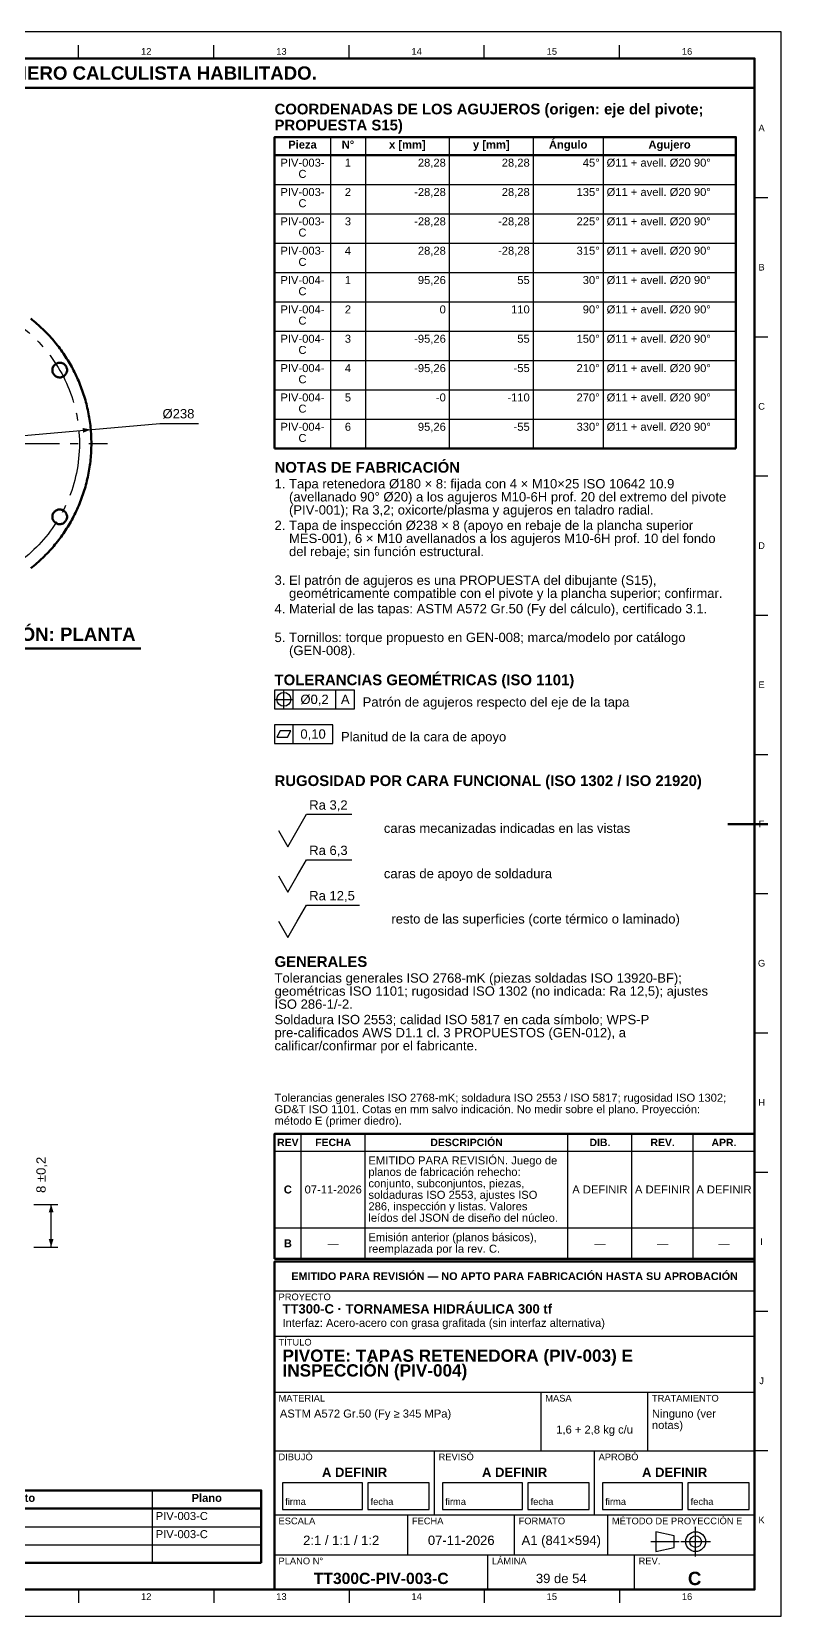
# Model space of a CAD drawing. Header units: millimetres. Extents: x 0 to 841, y 0 to 594.
# Drawn here: x 560 to 841, y 0 to 594 of the extents above; entities that cross this region are included whole.
import ezdxf
from ezdxf.enums import TextEntityAlignment as Align

# ---------------------------------------------------------------- set-up
doc = ezdxf.new("R2010")
doc.units = ezdxf.units.MM
doc.linetypes.add('EJE', pattern=[31, 20, -4, 3, -4])
for name, color, linetype, lineweight in [('COTA', 7, 'CONTINUOUS', 25), ('EJE', 7, 'EJE', 25), ('FINA', 7, 'CONTINUOUS', 25), ('MARCO', 7, 'CONTINUOUS', 70), ('TXT', 7, 'CONTINUOUS', 25), ('VIS', 7, 'CONTINUOUS', 50)]:
    doc.layers.add(name, color=color, linetype=linetype, lineweight=lineweight)
doc.styles.add('STD', font='LiberationSans-Regular.ttf')
doc.styles.add('STDB', font='LiberationSans-Bold.ttf')

msp = doc.modelspace()

# ---------------------------------------------------------------- linework, layer by layer
at = {"layer": 'COTA'}
for p, q in [((463.56, 434.46), (608.01, 447.1)), ((608.01, 447.1), (622.46, 447.1)), ((654.5, 340.13), (654.5, 347.33)), ((658, 340.23), (658, 347.23)), ((674.03, 340.23), (674.03, 347.23)), ((650.9, 343.73), (658.1, 343.73)), ((658, 327.23), (658, 334.23)), ((560.75, 154.42), (569.75, 154.42)), ((567.25, 138.42), (567.25, 154.42)), ((560.75, 138.42), (569.75, 138.42))]:
    msp.add_line(p, q, dxfattribs=at)
for points in [[(651, 340.23), (681.03, 340.23), (681.03, 347.23), (651, 347.23)], [(651, 327.23), (672.9, 327.23), (672.9, 334.23), (651, 334.23)], [(651.9, 329.53), (655.9, 329.53), (657.1, 331.93), (653.1, 331.93)]]:
    msp.add_lwpolyline(points, close=True, dxfattribs=at)
for points in [[(659.5, 294.53), (663, 300.63), (679.99, 300.63)], [(652.5, 294.53), (656, 288.43), (659.5, 294.53)], [(659.5, 277.53), (663, 283.63), (679.99, 283.63)], [(652.5, 277.53), (656, 271.43), (659.5, 277.53)], [(659.5, 260.53), (663, 266.63), (682.82, 266.63)], [(652.5, 260.53), (656, 254.43), (659.5, 260.53)]]:
    msp.add_lwpolyline(points, dxfattribs=at)
msp.add_circle((654.5, 343.73), 2.6, dxfattribs=at)
for points in [[(582.11, 444.84), (579.04, 445.47), (579.2, 443.68)], [(567.25, 154.42), (566.35, 151.42), (568.15, 151.42)], [(567.25, 138.42), (568.15, 141.42), (566.35, 141.42)]]:
    msp.add_solid(points, dxfattribs=at)
at = {"layer": 'EJE'}
for p, q in [((457.34, 439.65), (588.34, 439.65)), ((808.88, 22.42), (808.88, 33.58)), ((792.14, 28), (802.68, 28)), ((803.3, 28), (814.46, 28))]:
    msp.add_line(p, q, dxfattribs=at)
msp.add_circle((522.84, 439.65), 55, dxfattribs=at)
at = {"layer": 'FINA'}
for p, q in [((577.56, 584), (577.56, 589)), ((628.25, 584), (628.25, 589)), ((678.94, 584), (678.94, 589)), ((729.62, 584), (729.62, 589)), ((780.31, 584), (780.31, 589)), ((671.97, 554.5), (671.97, 437.7)), ((685.08, 554.5), (685.08, 437.7)), ((716.53, 554.5), (716.53, 437.7)), ((747.98, 554.5), (747.98, 437.7)), ((774.2, 554.5), (774.2, 437.7)), ((651, 547.7), (824, 547.7)), ((651, 536.7), (824, 536.7)), ((831, 531.82), (836, 531.82)), ((651, 525.7), (824, 525.7)), ((651, 514.7), (824, 514.7)), ((651, 503.7), (824, 503.7)), ((651, 492.7), (824, 492.7)), ((651, 481.7), (824, 481.7)), ((831, 479.64), (836, 479.64)), ((651, 470.7), (824, 470.7)), ((651, 459.7), (824, 459.7)), ((651, 448.7), (824, 448.7)), ((831, 427.45), (836, 427.45)), ((831, 375.27), (836, 375.27)), ((831, 323.09), (836, 323.09)), ((831, 270.91), (836, 270.91)), ((831, 218.73), (836, 218.73)), ((661, 134), (661, 180.9)), ((685, 134), (685, 180.9)), ((761, 134), (761, 180.9)), ((785, 134), (785, 180.9)), ((808, 134), (808, 180.9)), ((651, 174.4), (831, 174.4)), ((831, 166.55), (836, 166.55)), ((651, 145.6), (831, 145.6)), ((651, 134), (831, 134)), ((651, 133), (831, 133)), ((651, 122), (831, 122)), ((831, 114.36), (836, 114.36)), ((651, 105), (831, 105)), ((651, 84), (831, 84)), ((751, 62), (751, 84)), ((791, 62), (791, 84)), ((651, 62), (831, 62)), ((711, 38), (711, 62)), ((771, 38), (771, 62)), ((831, 62.18), (836, 62.18)), ((605.16, 47.2), (605.16, 20)), ((25, 40.4), (646, 40.4)), ((651, 38), (831, 38)), ((701, 23), (701, 38)), ((741, 23), (741, 38)), ((776, 23), (776, 38)), ((25, 33.6), (646, 33.6)), ((25, 26.8), (646, 26.8)), ((651, 23), (831, 23)), ((731, 10), (731, 23)), ((786, 10), (786, 23)), ((577.56, 10), (577.56, 5)), ((628.25, 10), (628.25, 5)), ((678.94, 10), (678.94, 5)), ((729.62, 10), (729.62, 5)), ((780.31, 10), (780.31, 5))]:
    msp.add_line(p, q, dxfattribs=at)
for points in [[(0, 0), (841, 0), (841, 594), (0, 594)], [(654, 40), (684, 40), (684, 50), (654, 50)], [(686, 40), (709, 40), (709, 50), (686, 50)], [(714, 40), (744, 40), (744, 50), (714, 50)], [(746, 40), (769, 40), (769, 50), (746, 50)], [(774, 40), (804, 40), (804, 50), (774, 50)], [(806, 40), (829, 40), (829, 50), (806, 50)], [(794, 24.28), (800.82, 25.83), (800.82, 30.17), (794, 31.72)]]:
    msp.add_lwpolyline(points, close=True, dxfattribs=at)
for radius in [3.72, 2.17]:
    msp.add_circle((808.88, 28), radius, dxfattribs=at)
at = {"layer": 'MARCO'}
msp.add_line((836, 297), (821, 297), dxfattribs=at)
for points in [[(20, 10), (831, 10), (831, 584), (20, 584)], [(20, 573), (831, 573), (831, 584), (20, 584)], [(651, 134), (831, 134), (831, 180.9), (651, 180.9)], [(651, 10), (831, 10), (831, 133), (651, 133)]]:
    msp.add_lwpolyline(points, close=True, dxfattribs=at)
at = {"layer": 'VIS'}
for p, q in [((651, 554.5), (651, 437.7)), ((824, 554.5), (824, 437.7)), ((651, 437.7), (824, 437.7)), ((444.84, 362.75), (600.84, 362.75)), ((646, 47.2), (646, 20)), ((25, 20), (646, 20))]:
    msp.add_line(p, q, dxfattribs=at)
for points in [[(651, 547.7), (824, 547.7), (824, 554.5), (651, 554.5)], [(25, 40.4), (646, 40.4), (646, 47.2), (25, 47.2)]]:
    msp.add_lwpolyline(points, close=True, dxfattribs=at)
for points in [[(582.34, 439.65), (582.33, 440.4), (582.32, 441.15), (582.29, 441.89), (582.26, 442.64), (582.22, 443.39), (582.17, 444.13), (582.11, 444.88), (582.04, 445.62), (581.96, 446.36), (581.87, 447.11), (581.77, 447.85), (581.66, 448.59), (581.54, 449.33), (581.42, 450.06), (581.28, 450.8), (581.14, 451.53), (580.98, 452.26), (580.82, 452.99), (580.65, 453.72), (580.47, 454.45), (580.28, 455.17), (580.08, 455.89), (579.87, 456.61), (579.65, 457.32), (579.42, 458.04), (579.19, 458.75), (578.94, 459.45), (578.69, 460.16), (578.43, 460.86), (578.16, 461.55), (577.88, 462.25), (577.59, 462.94), (577.29, 463.62), (576.99, 464.31), (576.67, 464.98), (576.35, 465.66), (576.02, 466.33), (575.68, 466.99), (575.33, 467.66), (574.98, 468.31), (574.61, 468.97), (574.24, 469.62), (573.86, 470.26), (573.47, 470.9), (573.07, 471.53), (572.67, 472.16), (572.26, 472.78), (571.84, 473.4), (571.41, 474.02), (570.97, 474.62), (570.53, 475.23), (570.08, 475.82), (569.62, 476.41), (569.16, 477), (568.68, 477.58), (568.2, 478.15), (567.71, 478.72), (567.22, 479.28), (566.72, 479.83), (566.21, 480.38), (565.7, 480.92), (565.17, 481.46), (564.64, 481.99), (564.11, 482.51), (563.57, 483.02), (563.02, 483.53), (562.46, 484.03), (561.9, 484.53), (561.34, 485.02), (560.76, 485.5), (560.18, 485.97), (559.6, 486.43)], [(573.22, 467.15), (573.2, 466.85), (573.15, 466.55), (573.07, 466.26), (572.96, 465.98), (572.81, 465.71), (572.64, 465.46), (572.44, 465.23), (572.22, 465.03), (571.97, 464.85), (571.71, 464.7), (571.43, 464.57), (571.14, 464.48), (570.85, 464.43), (570.54, 464.4), (570.24, 464.41), (569.94, 464.45), (569.65, 464.53), (569.36, 464.63), (569.09, 464.77), (568.84, 464.93), (568.61, 465.13), (568.39, 465.34), (568.21, 465.58), (568.05, 465.84), (567.92, 466.11), (567.82, 466.4), (567.76, 466.7), (567.72, 467), (567.72, 467.3), (567.76, 467.6), (567.82, 467.9), (567.92, 468.18), (568.05, 468.46), (568.21, 468.72), (568.39, 468.96), (568.61, 469.17), (568.84, 469.37), (569.09, 469.53), (569.36, 469.67), (569.65, 469.77), (569.94, 469.85), (570.24, 469.89), (570.54, 469.9), (570.85, 469.87), (571.14, 469.82), (571.43, 469.73), (571.71, 469.6), (571.97, 469.45), (572.22, 469.27), (572.44, 469.07), (572.64, 468.84), (572.81, 468.59), (572.96, 468.32), (573.07, 468.04), (573.15, 467.75), (573.2, 467.45), (573.22, 467.15)], [(559.6, 392.87), (560.18, 393.33), (560.76, 393.8), (561.34, 394.28), (561.9, 394.77), (562.46, 395.27), (563.02, 395.77), (563.57, 396.28), (564.11, 396.79), (564.64, 397.31), (565.17, 397.84), (565.7, 398.38), (566.21, 398.92), (566.72, 399.47), (567.22, 400.02), (567.71, 400.58), (568.2, 401.15), (568.68, 401.72), (569.16, 402.3), (569.62, 402.89), (570.08, 403.48), (570.53, 404.07), (570.97, 404.68), (571.41, 405.28), (571.84, 405.9), (572.26, 406.52), (572.67, 407.14), (573.07, 407.77), (573.47, 408.4), (573.86, 409.04), (574.24, 409.68), (574.61, 410.33), (574.98, 410.99), (575.33, 411.64), (575.68, 412.3), (576.02, 412.97), (576.35, 413.64), (576.67, 414.32), (576.99, 414.99), (577.29, 415.68), (577.59, 416.36), (577.88, 417.05), (578.16, 417.75), (578.43, 418.44), (578.69, 419.14), (578.94, 419.85), (579.19, 420.55), (579.42, 421.26), (579.65, 421.98), (579.87, 422.69), (580.08, 423.41), (580.28, 424.13), (580.47, 424.85), (580.65, 425.58), (580.82, 426.31), (580.98, 427.04), (581.14, 427.77), (581.28, 428.5), (581.42, 429.24), (581.54, 429.97), (581.66, 430.71), (581.77, 431.45), (581.87, 432.19), (581.96, 432.93), (582.04, 433.68), (582.11, 434.42), (582.17, 435.17), (582.22, 435.91), (582.26, 436.66), (582.29, 437.41), (582.32, 438.15), (582.33, 438.9), (582.34, 439.65)], [(573.22, 412.15), (573.2, 411.85), (573.15, 411.55), (573.07, 411.26), (572.96, 410.98), (572.81, 410.71), (572.64, 410.46), (572.44, 410.23), (572.22, 410.03), (571.97, 409.85), (571.71, 409.7), (571.43, 409.57), (571.14, 409.48), (570.85, 409.43), (570.54, 409.4), (570.24, 409.41), (569.94, 409.45), (569.65, 409.53), (569.36, 409.63), (569.09, 409.77), (568.84, 409.93), (568.61, 410.13), (568.39, 410.34), (568.21, 410.58), (568.05, 410.84), (567.92, 411.11), (567.82, 411.4), (567.76, 411.7), (567.72, 412), (567.72, 412.3), (567.76, 412.6), (567.82, 412.9), (567.92, 413.18), (568.05, 413.46), (568.21, 413.72), (568.39, 413.96), (568.61, 414.17), (568.84, 414.37), (569.09, 414.53), (569.36, 414.67), (569.65, 414.77), (569.94, 414.85), (570.24, 414.89), (570.54, 414.9), (570.85, 414.87), (571.14, 414.82), (571.43, 414.73), (571.71, 414.6), (571.97, 414.45), (572.22, 414.27), (572.44, 414.07), (572.64, 413.84), (572.81, 413.59), (572.96, 413.32), (573.07, 413.04), (573.15, 412.75), (573.2, 412.45), (573.22, 412.15)]]:
    msp.add_lwpolyline(points, dxfattribs=at)

# ---------------------------------------------------------------- texts
at = {"layer": 'TXT'}
for s, height, style, p in [('ESTOS PLANOS NO SON VÁLIDOS PARA FABRICACIÓN HASTA SU REVISIÓN Y APROBACIÓN POR UN INGENIERO CALCULISTA HABILITADO.', 5, 'STDB', (425.5, 578.5)), ('12', 2.5, 'STD', (602.91, 586.6)), ('13', 2.5, 'STD', (653.59, 586.6)), ('14', 2.5, 'STD', (704.28, 586.6)), ('15', 2.5, 'STD', (754.97, 586.6)), ('16', 2.5, 'STD', (805.66, 586.6)), ('A', 2.5, 'STD', (833.6, 557.91)), ('Pieza', 3, 'STDB', (661.48, 551.7)), ('N°', 3, 'STDB', (678.52, 551.7)), ('x [mm]', 3, 'STDB', (700.8, 551.7)), ('y [mm]', 3, 'STDB', (732.26, 551.7)), ('Ángulo', 3, 'STDB', (761.09, 551.7)), ('Agujero', 3, 'STDB', (799.1, 551.7)), ('PIV-003-', 3, 'STD', (661.48, 544.9)), ('C', 3, 'STD', (661.48, 540.7)), ('1', 3, 'STD', (678.52, 544.9)), ('PIV-003-', 3, 'STD', (661.48, 533.9)), ('2', 3, 'STD', (678.52, 533.9)), ('C', 3, 'STD', (661.48, 529.7)), ('PIV-003-', 3, 'STD', (661.48, 522.9)), ('3', 3, 'STD', (678.52, 522.9)), ('C', 3, 'STD', (661.48, 518.7)), ('PIV-003-', 3, 'STD', (661.48, 511.9)), ('4', 3, 'STD', (678.52, 511.9)), ('C', 3, 'STD', (661.48, 507.7)), ('B', 2.5, 'STD', (833.6, 505.73)), ('PIV-004-', 3, 'STD', (661.48, 500.9)), ('1', 3, 'STD', (678.52, 500.9)), ('C', 3, 'STD', (661.48, 496.7)), ('PIV-004-', 3, 'STD', (661.48, 489.9)), ('C', 3, 'STD', (661.48, 485.7)), ('2', 3, 'STD', (678.52, 489.9)), ('PIV-004-', 3, 'STD', (661.48, 478.9)), ('C', 3, 'STD', (661.48, 474.7)), ('3', 3, 'STD', (678.52, 478.9)), ('PIV-004-', 3, 'STD', (661.48, 467.9)), ('4', 3, 'STD', (678.52, 467.9)), ('C', 3, 'STD', (661.48, 463.7)), ('PIV-004-', 3, 'STD', (661.48, 456.9)), ('5', 3, 'STD', (678.52, 456.9)), ('C', 3, 'STD', (661.48, 452.7)), ('C', 2.5, 'STD', (833.6, 453.55)), ('PIV-004-', 3, 'STD', (661.48, 445.9)), ('6', 3, 'STD', (678.52, 445.9)), ('C', 3, 'STD', (661.48, 441.7)), ('D', 2.5, 'STD', (833.6, 401.36)), ('Ø0,2', 3.5, 'STD', (666.01, 343.73)), ('A', 3.5, 'STD', (677.53, 343.73)), ('E', 2.5, 'STD', (833.6, 349.18)), ('0,10', 3.5, 'STD', (665.45, 330.73)), ('F', 2.5, 'STD', (833.6, 297)), ('G', 2.5, 'STD', (833.6, 244.82)), ('H', 2.5, 'STD', (833.6, 192.64)), ('REV', 2.8, 'STDB', (656, 177.65)), ('FECHA', 2.8, 'STDB', (673, 177.65)), ('DESCRIPCIÓN', 2.8, 'STDB', (723, 177.65)), ('DIB.', 2.8, 'STDB', (773, 177.65)), ('REV.', 2.8, 'STDB', (796.5, 177.65)), ('APR.', 2.8, 'STDB', (819.5, 177.65)), ('C', 3, 'STDB', (656, 160)), ('07-11-2026', 3, 'STD', (673, 160)), ('A DEFINIR', 3, 'STD', (773, 160)), ('A DEFINIR', 3, 'STD', (796.5, 160)), ('A DEFINIR', 3, 'STD', (819.5, 160)), ('B', 3, 'STDB', (656, 139.8)), ('—', 3, 'STD', (673, 139.8)), ('—', 3, 'STD', (773, 139.8)), ('—', 3, 'STD', (796.5, 139.8)), ('—', 3, 'STD', (819.5, 139.8)), ('I', 2.5, 'STD', (833.6, 140.45)), ('EMITIDO PARA REVISIÓN — NO APTO PARA FABRICACIÓN HASTA SU APROBACIÓN', 2.9, 'STDB', (741, 127.5)), ('J', 2.5, 'STD', (833.6, 88.27)), ('1,6 + 2,8 kg c/u', 3, 'STD', (771, 70)), ('A DEFINIR', 3.5, 'STDB', (681, 54)), ('A DEFINIR', 3.5, 'STDB', (741, 54)), ('A DEFINIR', 3.5, 'STDB', (801, 54)), ('Observaciones / tratamiento', 3, 'STDB', (533.09, 44.4)), ('Plano', 3, 'STDB', (625.58, 44.4)), ('K', 2.5, 'STD', (833.6, 36.09)), ('2:1 / 1:1 / 1:2', 3.5, 'STD', (676, 28.5)), ('07-11-2026', 3.5, 'STD', (721, 28.5)), ('A1 (841×594)', 3.5, 'STD', (758.5, 28.5)), ('TT300C-PIV-003-C', 4.2, 'STDB', (691, 14.2)), ('39 de 54', 3.5, 'STD', (758.5, 14.2)), ('C', 5, 'STDB', (808.5, 14.2)), ('12', 2.5, 'STD', (602.91, 7.4)), ('13', 2.5, 'STD', (653.59, 7.4)), ('14', 2.5, 'STD', (704.28, 7.4)), ('15', 2.5, 'STD', (754.97, 7.4)), ('16', 2.5, 'STD', (805.66, 7.4))]:
    msp.add_text(s, height=height, dxfattribs=dict(at, style=style)).set_placement(p, align=Align.MIDDLE_CENTER)
for s, height, style, p in [('COORDENADAS DE LOS AGUJEROS (origen: eje del pivote;', 4, 'STDB', (651, 567)), ('PROPUESTA S15)', 4, 'STDB', (651, 561)), ('NOTAS DE FABRICACIÓN', 4, 'STDB', (651, 432.7)), ('1. Tapa retenedora Ø180 × 8: fijada con 4 × M10×25 ISO 10642 10.9', 3.5, 'STD', (651, 426.3)), ('    (avellanado 90° Ø20) a los agujeros M10-6H prof. 20 del extremo del pivote', 3.5, 'STD', (651, 421.4)), ('    (PIV-001); Ra 3,2; oxicorte/plasma y agujeros en taladro radial.', 3.5, 'STD', (651, 416.5)), ('2. Tapa de inspección Ø238 × 8 (apoyo en rebaje de la plancha superior', 3.5, 'STD', (651, 410.72)), ('    MES-001), 6 × M10 avellanados a los agujeros M10-6H prof. 10 del fondo', 3.5, 'STD', (651, 405.82)), ('    del rebaje; sin función estructural.', 3.5, 'STD', (651, 400.92)), ('3. El patrón de agujeros es una PROPUESTA del dibujante (S15),', 3.5, 'STD', (651, 390.15)), ('    geométricamente compatible con el pivote y la plancha superior; confirmar.', 3.5, 'STD', (651, 385.25)), ('4. Material de las tapas: ASTM A572 Gr.50 (Fy del cálculo), certificado 3.1.', 3.5, 'STD', (651, 379.48)), ('5. Tornillos: torque propuesto en GEN-008; marca/modelo por catálogo', 3.5, 'STD', (651, 368.7)), ('    (GEN-008).', 3.5, 'STD', (651, 363.8)), ('TOLERANCIAS GEOMÉTRICAS (ISO 1101)', 4, 'STDB', (651, 353.03)), ('RUGOSIDAD POR CARA FUNCIONAL (ISO 1302 / ISO 21920)', 4, 'STDB', (651, 315.23)), ('GENERALES', 4, 'STDB', (651, 247.43)), ('Tolerancias generales ISO 2768-mK (piezas soldadas ISO 13920-BF);', 3.5, 'STD', (651, 241.03)), ('geométricas ISO 1101; rugosidad ISO 1302 (no indicada: Ra 12,5); ajustes', 3.5, 'STD', (651, 236.13)), ('ISO 286-1/-2.', 3.5, 'STD', (651, 231.23)), ('Soldadura ISO 2553; calidad ISO 5817 en cada símbolo; WPS-P', 3.5, 'STD', (651, 225.45)), ('pre-calificados AWS D1.1 cl. 3 PROPUESTOS (GEN-012), a', 3.5, 'STD', (651, 220.55)), ('calificar/confirmar por el fabricante.', 3.5, 'STD', (651, 215.65)), ('EMITIDO PARA REVISIÓN. Juego de', 3, 'STD', (686.2, 172.4)), ('planos de fabricación rehecho:', 3, 'STD', (686.2, 168.1)), ('conjunto, subconjuntos, piezas,', 3, 'STD', (686.2, 163.8)), ('soldaduras ISO 2553, ajustes ISO', 3, 'STD', (686.2, 159.5)), ('286, inspección y listas. Valores', 3, 'STD', (686.2, 155.2)), ('leídos del JSON de diseño del núcleo.', 3, 'STD', (686.2, 150.9)), ('Emisión anterior (planos básicos),', 3, 'STD', (686.2, 143.6)), ('reemplazada por la rev. C.', 3, 'STD', (686.2, 139.3)), ('PROYECTO', 2.5, 'STD', (652.5, 121)), ('TT300-C · TORNAMESA HIDRÁULICA 300 tf', 3.5, 'STDB', (654, 117)), ('Interfaz: Acero-acero con grasa grafitada (sin interfaz alternativa)', 3, 'STD', (654, 111.5)), ('TÍTULO', 2.5, 'STD', (652.5, 104)), ('PIVOTE: TAPAS RETENEDORA (PIV-003) E', 4.6, 'STDB', (654, 100)), ('INSPECCIÓN (PIV-004)', 4.6, 'STDB', (654, 94.48)), ('MATERIAL', 2.5, 'STD', (652.5, 83)), ('ASTM A572 Gr.50 (Fy ≥ 345 MPa)', 3, 'STD', (653, 77.5)), ('MASA', 2.5, 'STD', (752.5, 83)), ('TRATAMIENTO', 2.5, 'STD', (792.5, 83)), ('Ninguno (ver', 3, 'STD', (792.5, 77.5)), ('notas)', 3, 'STD', (792.5, 73.2)), ('DIBUJÓ', 2.5, 'STD', (652.5, 61)), ('REVISÓ', 2.5, 'STD', (712.5, 61)), ('APROBÓ', 2.5, 'STD', (772.5, 61)), ('ESCALA', 2.5, 'STD', (652.5, 37)), ('FECHA', 2.5, 'STD', (702.5, 37)), ('FORMATO', 2.5, 'STD', (742.5, 37)), ('MÉTODO DE PROYECCIÓN E', 2.5, 'STD', (777.5, 37)), ('PLANO N°', 2.5, 'STD', (652.5, 22)), ('LÁMINA', 2.5, 'STD', (732.5, 22)), ('REV.', 2.5, 'STD', (787.5, 22))]:
    msp.add_text(s, height=height, dxfattribs=dict(at, style=style)).set_placement(p, align=Align.TOP_LEFT)
at = {"layer": 'TXT', "style": 'STD'}
for s, height, p in [('Ø11 + avell. Ø20 90°', 3, (775.5, 544.9)), ('Ø11 + avell. Ø20 90°', 3, (775.5, 533.9)), ('Ø11 + avell. Ø20 90°', 3, (775.5, 522.9)), ('Ø11 + avell. Ø20 90°', 3, (775.5, 511.9)), ('Ø11 + avell. Ø20 90°', 3, (775.5, 500.9)), ('Ø11 + avell. Ø20 90°', 3, (775.5, 489.9)), ('Ø11 + avell. Ø20 90°', 3, (775.5, 478.9)), ('Ø11 + avell. Ø20 90°', 3, (775.5, 467.9)), ('Ø11 + avell. Ø20 90°', 3, (775.5, 456.9)), ('Ø11 + avell. Ø20 90°', 3, (775.5, 445.9)), ('Patrón de agujeros respecto del eje de la tapa', 3.5, (684.03, 342.73)), ('Planitud de la cara de apoyo', 3.5, (675.9, 329.73)), ('caras mecanizadas indicadas en las vistas', 3.5, (691.99, 295.43)), ('caras de apoyo de soldadura', 3.5, (691.99, 278.43)), ('resto de las superficies (corte térmico o laminado)', 3.5, (694.82, 261.43)), ('PIV-003-C', 3, (606.46, 37.6)), ('PIV-003-C', 3, (606.46, 30.8))]:
    msp.add_text(s, height=height, dxfattribs=at).set_placement(p, align=Align.MIDDLE_LEFT)
for s, p in [('28,28', (715.23, 544.9)), ('28,28', (746.68, 544.9)), ('45°', (772.9, 544.9)), ('-28,28', (715.23, 533.9)), ('28,28', (746.68, 533.9)), ('135°', (772.9, 533.9)), ('-28,28', (715.23, 522.9)), ('-28,28', (746.68, 522.9)), ('225°', (772.9, 522.9)), ('28,28', (715.23, 511.9)), ('-28,28', (746.68, 511.9)), ('315°', (772.9, 511.9)), ('95,26', (715.23, 500.9)), ('55', (746.68, 500.9)), ('30°', (772.9, 500.9)), ('0', (715.23, 489.9)), ('110', (746.68, 489.9)), ('90°', (772.9, 489.9)), ('-95,26', (715.23, 478.9)), ('55', (746.68, 478.9)), ('150°', (772.9, 478.9)), ('-95,26', (715.23, 467.9)), ('-55', (746.68, 467.9)), ('210°', (772.9, 467.9)), ('-0', (715.23, 456.9)), ('-110', (746.68, 456.9)), ('270°', (772.9, 456.9)), ('95,26', (715.23, 445.9)), ('-55', (746.68, 445.9)), ('330°', (772.9, 445.9))]:
    msp.add_text(s, height=3, dxfattribs=at).set_placement(p, align=Align.MIDDLE_RIGHT)
for s, height, p in [('Ø238', 3.5, (609.01, 448)), ('Ra 3,2', 3.5, (664, 301.33)), ('Ra 6,3', 3.5, (664, 284.33)), ('Ra 12,5', 3.5, (664, 267.33)), ('Tolerancias generales ISO 2768-mK; soldadura ISO 2553 / ISO 5817; rugosidad ISO 1302;', 3, (651, 192)), ('GD&T ISO 1101. Cotas en mm salvo indicación. No medir sobre el plano. Proyección:', 3, (651, 187.7)), ('método E (primer diedro).', 3, (651, 183.4)), ('firma', 2.5, (655, 41)), ('fecha', 2.5, (687, 41)), ('firma', 2.5, (715, 41)), ('fecha', 2.5, (747, 41)), ('firma', 2.5, (775, 41)), ('fecha', 2.5, (807, 41))]:
    msp.add_text(s, height=height, dxfattribs=at).set_placement(p, align=Align.BOTTOM_LEFT)
at = {"layer": 'TXT', "style": 'STDB'}
msp.add_text('PIV-004-C — TAPA DE INSPECCIÓN: PLANTA', height=5, dxfattribs=at).set_placement((522.84, 364.15), align=Align.BOTTOM_CENTER)
at = {"layer": 'TXT', "style": 'STD'}
msp.add_text('8 ±0,2', height=3.5, rotation=90, dxfattribs=at).set_placement((566.25, 165.48), align=Align.BOTTOM_CENTER)

doc.saveas('drawing.dxf')
